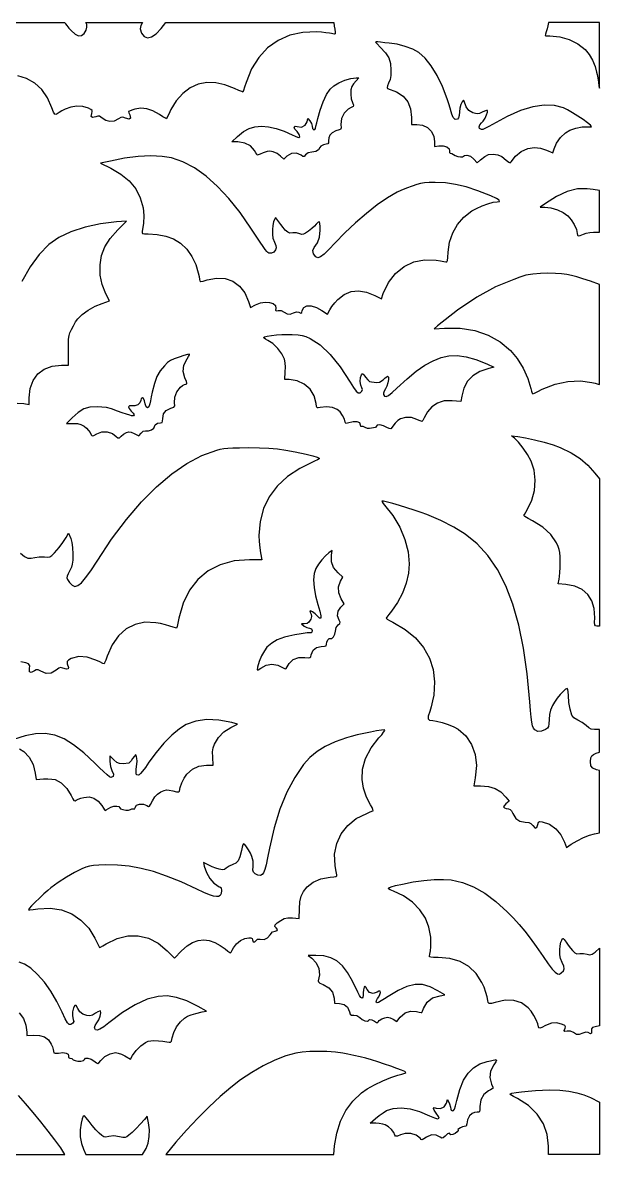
# Model space of a CAD drawing. Header units: millimetres. Extents: x -15 to 15, y -15 to 15.
# Drawn here: x -0.29 to 15, y -15 to 15 of the extents above; entities that cross this region are included whole.
import ezdxf

# ---------------------------------------------------------------- set-up
doc = ezdxf.new("R2010")
doc.units = ezdxf.units.MM
doc.layers.add('Векторный слой 1', color=7, linetype='Continuous', lineweight=30)

msp = doc.modelspace()

# ---------------------------------------------------------------- linework, layer by layer
at = {"layer": 'Векторный слой 1', "color": 18, "lineweight": 30, "true_color": 0x000000, "extrusion": (0, 0, -1)}
for points in [[(2.506, 15), (-0.833, 15), (-0.833, 15), (-0.847, 14.972), (-0.884, 14.92), (-0.936, 14.856), (-0.995, 14.793), (-0.995, 14.793), (-1.104, 14.697), (-1.193, 14.653), (-1.269, 14.659), (-1.339, 14.713), (-1.339, 14.713), (-1.395, 14.798), (-1.415, 14.879), (-1.409, 14.949), (-1.389, 15), (-1.389, 15), (-2.892, 15), (-2.892, 15), (-2.847, 14.927), (-2.831, 14.836), (-2.863, 14.721), (-2.863, 14.721), (-2.933, 14.629), (-3.024, 14.596), (-3.132, 14.622), (-3.252, 14.704), (-3.381, 14.843), (-3.381, 14.843), (-3.509, 15), (-3.509, 15), (-7.959, 15), (-7.959, 15), (-7.973, 14.906), (-7.973, 14.906), (-7.99, 14.823), (-7.998, 14.748), (-7.998, 14.748), (-7.993, 14.705), (-7.966, 14.694), (-7.903, 14.709), (-7.903, 14.709), (-7.842, 14.721), (-7.749, 14.733), (-7.636, 14.745), (-7.514, 14.753), (-7.514, 14.753), (-7.142, 14.742), (-6.797, 14.666), (-6.484, 14.528), (-6.206, 14.331), (-5.969, 14.078), (-5.777, 13.772), (-5.634, 13.417), (-5.634, 13.417), (-5.595, 13.291), (-5.565, 13.199), (-5.552, 13.161), (-5.552, 13.161), (-5.519, 13.171), (-5.439, 13.204), (-5.329, 13.253), (-5.329, 13.253), (-5.069, 13.354), (-4.83, 13.406), (-4.597, 13.412), (-4.597, 13.412), (-4.365, 13.369), (-4.15, 13.272), (-3.955, 13.125), (-3.785, 12.931), (-3.644, 12.693), (-3.644, 12.693), (-3.587, 12.577), (-3.545, 12.491), (-3.526, 12.454), (-3.526, 12.454), (-3.498, 12.465), (-3.432, 12.504), (-3.341, 12.562), (-3.341, 12.562), (-3.167, 12.662), (-3.005, 12.717), (-2.847, 12.73), (-2.686, 12.702), (-2.686, 12.702), (-2.602, 12.676), (-2.543, 12.655), (-2.52, 12.642), (-2.52, 12.642), (-2.529, 12.611), (-2.549, 12.553), (-2.549, 12.553), (-2.567, 12.469), (-2.532, 12.441), (-2.442, 12.465), (-2.442, 12.465), (-2.368, 12.491), (-2.316, 12.487), (-2.256, 12.45), (-2.256, 12.45), (-2.14, 12.39), (-2.027, 12.376), (-1.919, 12.408), (-1.919, 12.408), (-1.844, 12.453), (-1.786, 12.496), (-1.786, 12.496), (-1.75, 12.519), (-1.709, 12.521), (-1.648, 12.503), (-1.648, 12.503), (-1.561, 12.483), (-1.527, 12.513), (-1.544, 12.595), (-1.544, 12.595), (-1.559, 12.644), (-1.554, 12.675), (-1.522, 12.701), (-1.455, 12.733), (-1.455, 12.733), (-1.309, 12.777), (-1.147, 12.786), (-0.985, 12.762), (-0.835, 12.704), (-0.835, 12.704), (-0.753, 12.659), (-0.679, 12.615), (-0.628, 12.582), (-0.628, 12.582), (-0.591, 12.561), (-0.564, 12.571), (-0.534, 12.627), (-0.49, 12.742), (-0.49, 12.742), (-0.369, 13.01), (-0.219, 13.225), (-0.035, 13.393), (0.19, 13.523), (0.19, 13.523), (0.419, 13.59)], [(-5.414, 11.836), (-5.259, 11.838), (-5.259, 11.838), (-5.411, 11.98), (-5.411, 11.98), (-5.568, 12.11), (-5.717, 12.195), (-5.871, 12.241), (-6.047, 12.254), (-6.047, 12.254), (-6.229, 12.237), (-6.433, 12.19), (-6.646, 12.119), (-6.856, 12.025), (-6.856, 12.025), (-6.933, 11.989), (-6.995, 11.963), (-7.03, 11.953), (-7.03, 11.953), (-7.06, 11.977), (-7.044, 12.037), (-6.987, 12.111), (-6.987, 12.111), (-6.93, 12.18), (-6.912, 12.23), (-6.933, 12.254), (-6.993, 12.243), (-6.993, 12.243), (-7.106, 12.231), (-7.2, 12.278), (-7.253, 12.372), (-7.253, 12.372), (-7.273, 12.463), (-7.273, 12.463), (-7.328, 12.395), (-7.328, 12.395), (-7.366, 12.327), (-7.383, 12.259), (-7.383, 12.259), (-7.396, 12.198), (-7.427, 12.162), (-7.46, 12.167), (-7.46, 12.167), (-7.471, 12.194), (-7.488, 12.258), (-7.51, 12.348), (-7.534, 12.456), (-7.534, 12.456), (-7.596, 12.684), (-7.677, 12.903), (-7.769, 13.094), (-7.865, 13.235), (-7.865, 13.235), (-7.964, 13.323), (-8.098, 13.404), (-8.252, 13.471), (-8.409, 13.517), (-8.552, 13.534), (-8.552, 13.534), (-8.624, 13.534), (-8.624, 13.534), (-8.549, 13.454), (-8.549, 13.454), (-8.486, 13.378), (-8.441, 13.309), (-8.441, 13.309), (-8.415, 13.218), (-8.41, 13.101), (-8.423, 12.981), (-8.456, 12.882), (-8.456, 12.882), (-8.483, 12.811), (-8.472, 12.779), (-8.472, 12.779), (-8.421, 12.753), (-8.343, 12.704), (-8.343, 12.704), (-8.231, 12.597), (-8.166, 12.459), (-8.15, 12.297), (-8.15, 12.297), (-8.152, 12.208), (-8.139, 12.168), (-8.106, 12.158), (-8.106, 12.158), (-8.013, 12.134), (-7.916, 12.079), (-7.852, 12.013), (-7.852, 12.013), (-7.831, 11.947), (-7.822, 11.867), (-7.822, 11.867), (-7.817, 11.812), (-7.799, 11.784), (-7.761, 11.777), (-7.761, 11.777), (-7.683, 11.762), (-7.616, 11.727), (-7.588, 11.686), (-7.588, 11.686), (-7.559, 11.625), (-7.483, 11.581), (-7.38, 11.564), (-7.38, 11.564), (-7.278, 11.549), (-7.212, 11.498), (-7.212, 11.498), (-7.173, 11.455), (-7.142, 11.452), (-7.092, 11.488), (-7.092, 11.488), (-6.972, 11.54), (-6.837, 11.531), (-6.718, 11.462), (-6.718, 11.462), (-6.636, 11.381), (-6.636, 11.381), (-6.551, 11.462), (-6.551, 11.462), (-6.458, 11.529), (-6.352, 11.577), (-6.352, 11.577), (-6.268, 11.595), (-6.191, 11.587), (-6.087, 11.548), (-6.087, 11.548), (-6.011, 11.517), (-5.955, 11.497), (-5.932, 11.491), (-5.932, 11.491), (-5.921, 11.51), (-5.896, 11.552), (-5.861, 11.609), (-5.861, 11.609), (-5.751, 11.732), (-5.599, 11.809), (-5.414, 11.836)], [(-6.781, 5.537), (-6.658, 5.537), (-6.658, 5.537), (-6.673, 5.742), (-6.673, 5.742), (-6.676, 5.867), (-6.668, 5.985), (-6.65, 6.081), (-6.65, 6.081), (-6.585, 6.218), (-6.476, 6.363), (-6.345, 6.491), (-6.213, 6.576), (-6.213, 6.576), (-6.153, 6.606), (-6.11, 6.633), (-6.094, 6.652), (-6.094, 6.652), (-6.121, 6.67), (-6.197, 6.688), (-6.307, 6.705), (-6.441, 6.72), (-6.586, 6.73), (-6.729, 6.735), (-6.859, 6.734), (-6.859, 6.734), (-7.012, 6.724), (-7.124, 6.707), (-7.222, 6.677), (-7.331, 6.627), (-7.331, 6.627), (-7.598, 6.456), (-7.864, 6.206), (-8.129, 5.878), (-8.393, 5.471), (-8.393, 5.471), (-8.484, 5.326), (-8.553, 5.234), (-8.608, 5.191), (-8.655, 5.191), (-8.701, 5.23), (-8.701, 5.23), (-8.722, 5.274), (-8.7, 5.319), (-8.7, 5.319), (-8.673, 5.386), (-8.663, 5.485), (-8.669, 5.589), (-8.692, 5.668), (-8.692, 5.668), (-8.711, 5.694), (-8.731, 5.694), (-8.759, 5.665), (-8.804, 5.601), (-8.804, 5.601), (-8.859, 5.528), (-8.908, 5.49), (-8.961, 5.478), (-8.961, 5.478), (-9.033, 5.473), (-9.1, 5.461), (-9.1, 5.461), (-9.172, 5.47), (-9.265, 5.535), (-9.265, 5.535), (-9.319, 5.58), (-9.363, 5.613), (-9.386, 5.625), (-9.386, 5.625), (-9.406, 5.6), (-9.407, 5.536), (-9.394, 5.452), (-9.367, 5.364), (-9.332, 5.292), (-9.332, 5.292), (-9.297, 5.233), (-9.277, 5.18), (-9.275, 5.144), (-9.275, 5.144), (-9.304, 5.098), (-9.347, 5.089), (-9.412, 5.119), (-9.505, 5.192), (-9.634, 5.312), (-9.634, 5.312), (-9.901, 5.558), (-10.145, 5.757), (-10.374, 5.916), (-10.594, 6.037), (-10.81, 6.124), (-10.81, 6.124), (-11.012, 6.17), (-11.229, 6.176), (-11.465, 6.143), (-11.725, 6.068), (-12.013, 5.952), (-12.013, 5.952), (-12.201, 5.867), (-12.201, 5.867), (-12.07, 5.833), (-12.07, 5.833), (-11.835, 5.752), (-11.647, 5.639), (-11.505, 5.493), (-11.407, 5.313), (-11.352, 5.095), (-11.352, 5.095), (-11.332, 4.961), (-11.332, 4.961), (-11.101, 4.975), (-11.101, 4.975), (-10.973, 4.979), (-10.882, 4.973), (-10.803, 4.951), (-10.711, 4.91), (-10.711, 4.91), (-10.561, 4.814), (-10.442, 4.686), (-10.354, 4.527), (-10.354, 4.527), (-10.319, 4.454), (-10.296, 4.424), (-10.296, 4.424), (-10.272, 4.432), (-10.225, 4.453), (-10.165, 4.483), (-10.165, 4.483), (-10.018, 4.531), (-9.863, 4.536), (-9.728, 4.498), (-9.728, 4.498), (-9.658, 4.45), (-9.584, 4.38), (-9.521, 4.306), (-9.485, 4.244), (-9.485, 4.244), (-9.468, 4.229), (-9.43, 4.239), (-9.369, 4.272), (-9.369, 4.272), (-9.274, 4.315), (-9.181, 4.335), (-9.11, 4.329), (-9.082, 4.295), (-9.082, 4.295), (-9.063, 4.267), (-9.016, 4.256), (-9.016, 4.256), (-8.956, 4.251), (-8.906, 4.238), (-8.906, 4.238), (-8.855, 4.238), (-8.796, 4.264), (-8.796, 4.264), (-8.741, 4.291), (-8.701, 4.292), (-8.701, 4.292), (-8.68, 4.297), (-8.672, 4.334), (-8.672, 4.334), (-8.648, 4.391), (-8.581, 4.418), (-8.473, 4.414), (-8.327, 4.379), (-8.327, 4.379), (-8.276, 4.373), (-8.261, 4.407), (-8.261, 4.407), (-8.242, 4.488), (-8.193, 4.585), (-8.126, 4.679), (-8.053, 4.748), (-8.053, 4.748), (-7.929, 4.801), (-7.768, 4.818), (-7.599, 4.796), (-7.599, 4.796), (-7.546, 4.785), (-7.518, 4.792), (-7.503, 4.827), (-7.493, 4.9), (-7.493, 4.9), (-7.439, 5.106), (-7.33, 5.282), (-7.178, 5.418), (-6.992, 5.506), (-6.781, 5.537)], [(-14.933, -0.995), (-14.896, -0.991), (-14.878, -0.965), (-14.873, -0.899), (-14.877, -0.776), (-14.877, -0.776), (-14.863, -0.534), (-14.802, -0.327), (-14.694, -0.158), (-14.541, -0.027), (-14.346, 0.062), (-14.11, 0.108), (-14.11, 0.108), (-13.911, 0.127), (-13.911, 0.127), (-13.935, 0.247), (-13.935, 0.247), (-13.944, 0.319), (-13.952, 0.426), (-13.957, 0.555), (-13.959, 0.689), (-13.959, 0.689), (-13.958, 0.842), (-13.951, 0.95), (-13.936, 1.032), (-13.908, 1.111), (-13.863, 1.207), (-13.863, 1.207), (-13.714, 1.434), (-13.504, 1.628), (-13.227, 1.793), (-13.227, 1.793), (-13.11, 1.855), (-13.028, 1.905), (-12.999, 1.933), (-12.999, 1.933), (-13.015, 1.966), (-13.049, 2.026), (-13.095, 2.1), (-13.095, 2.1), (-13.212, 2.338), (-13.281, 2.599), (-13.301, 2.87), (-13.271, 3.134), (-13.19, 3.377), (-13.19, 3.377), (-13.097, 3.549), (-12.981, 3.724), (-12.859, 3.878), (-12.75, 3.986), (-12.75, 3.986), (-12.67, 4.051), (-12.67, 4.051), (-12.843, 4.03), (-12.843, 4.03), (-13.043, 3.996), (-13.283, 3.943), (-13.535, 3.876), (-13.772, 3.804), (-13.964, 3.734), (-13.964, 3.734), (-14.253, 3.599), (-14.492, 3.449), (-14.697, 3.273), (-14.884, 3.059), (-14.884, 3.059), (-15, 2.91), (-15, 2.91), (-15, -0.995), (-15, -0.995), (-14.933, -0.995)], [(0.349, 0.935), (0.241, 0.85), (0.15, 0.807), (0.064, 0.8), (-0.031, 0.821), (-0.031, 0.821), (-0.152, 0.843), (-0.288, 0.839), (-0.288, 0.839), (-0.373, 0.83), (-0.43, 0.839), (-0.482, 0.874), (-0.552, 0.945), (-0.552, 0.945), (-0.683, 1.09), (-0.779, 1.215), (-0.862, 1.349), (-0.862, 1.349), (-0.931, 1.471), (-0.931, 1.471), (-0.986, 1.329), (-0.986, 1.329), (-1.018, 1.219), (-1.035, 1.084), (-1.041, 0.908), (-1.041, 0.908), (-1.038, 0.755), (-1.027, 0.649), (-1.003, 0.564), (-0.96, 0.473), (-0.96, 0.473), (-0.919, 0.39), (-0.89, 0.323), (-0.879, 0.286), (-0.879, 0.286), (-0.901, 0.236), (-0.954, 0.157), (-0.954, 0.157), (-1.024, 0.085), (-1.097, 0.056), (-1.177, 0.076), (-1.27, 0.149), (-1.382, 0.279), (-1.518, 0.47), (-1.685, 0.728), (-1.685, 0.728), (-2.071, 1.309), (-2.464, 1.832), (-2.861, 2.296), (-3.262, 2.699), (-3.664, 3.04), (-4.065, 3.316), (-4.463, 3.527), (-4.858, 3.67), (-4.858, 3.67), (-4.951, 3.693), (-5.044, 3.71), (-5.151, 3.722), (-5.286, 3.729), (-5.464, 3.732), (-5.698, 3.734), (-5.698, 3.734), (-5.992, 3.732), (-6.24, 3.722), (-6.465, 3.703), (-6.689, 3.67), (-6.937, 3.623), (-7.231, 3.557), (-7.231, 3.557), (-7.405, 3.516), (-7.516, 3.485), (-7.571, 3.459), (-7.575, 3.435), (-7.532, 3.407), (-7.449, 3.371), (-7.449, 3.371), (-7.063, 3.185), (-6.734, 2.967), (-6.463, 2.716), (-6.251, 2.433), (-6.099, 2.121), (-6.007, 1.779), (-5.977, 1.409), (-5.977, 1.409), (-5.983, 1.243), (-5.997, 1.076), (-6.016, 0.945), (-6.016, 0.945), (-6.054, 0.762), (-6.054, 0.762), (-5.727, 0.762), (-5.727, 0.762), (-5.316, 0.729), (-4.948, 0.63), (-4.628, 0.467), (-4.356, 0.242), (-4.134, -0.044), (-3.965, -0.389), (-3.851, -0.79), (-3.851, -0.79), (-3.825, -0.917), (-3.805, -1.009), (-3.794, -1.048), (-3.794, -1.048), (-3.766, -1.044), (-3.701, -1.026), (-3.612, -0.998), (-3.612, -0.998), (-3.497, -0.964), (-3.364, -0.932), (-3.24, -0.908), (-3.24, -0.908), (-2.955, -0.896), (-2.692, -0.951), (-2.456, -1.071), (-2.251, -1.253), (-2.081, -1.494), (-1.951, -1.791), (-1.951, -1.791), (-1.913, -1.898), (-1.884, -1.974), (-1.87, -2), (-1.87, -2), (-1.837, -1.984), (-1.76, -1.948), (-1.656, -1.898), (-1.656, -1.898), (-1.421, -1.816), (-1.204, -1.803), (-1.001, -1.857), (-1.001, -1.857), (-0.926, -1.896), (-0.893, -1.937), (-0.894, -1.996), (-0.926, -2.091), (-0.926, -2.091), (-0.922, -2.13), (-0.871, -2.135), (-0.776, -2.108), (-0.776, -2.108), (-0.719, -2.095), (-0.667, -2.112), (-0.597, -2.167), (-0.597, -2.167), (-0.472, -2.241), (-0.338, -2.25), (-0.194, -2.194), (-0.194, -2.194), (-0.121, -2.156), (-0.074, -2.152), (-0.024, -2.179), (-0.024, -2.179), (0.063, -2.225), (0.105, -2.207), (0.104, -2.125), (0.104, -2.125), (0.101, -2.05), (0.131, -2.001), (0.206, -1.969), (0.339, -1.946)], [(-12.04, -10.917), (-12.027, -10.826), (-11.994, -10.705), (-11.944, -10.57), (-11.885, -10.44), (-11.885, -10.44), (-11.732, -10.205), (-11.539, -10.022), (-11.307, -9.89), (-11.035, -9.811), (-10.726, -9.784), (-10.726, -9.784), (-10.605, -9.782), (-10.533, -9.775), (-10.5, -9.763), (-10.497, -9.742), (-10.497, -9.742), (-10.508, -9.694), (-10.52, -9.607), (-10.532, -9.501), (-10.532, -9.501), (-10.529, -9.243), (-10.48, -8.977), (-10.391, -8.74), (-10.391, -8.74), (-10.243, -8.518), (-10.043, -8.316), (-9.804, -8.146), (-9.541, -8.02), (-9.541, -8.02), (-9.456, -7.987), (-9.413, -7.96), (-9.419, -7.935), (-9.478, -7.909), (-9.596, -7.876), (-9.778, -7.834), (-9.778, -7.834), (-10.061, -7.779), (-10.347, -7.739), (-10.62, -7.717), (-10.866, -7.712), (-11.069, -7.727), (-11.069, -7.727), (-11.37, -7.794), (-11.667, -7.911), (-11.962, -8.078), (-12.258, -8.296), (-12.555, -8.567), (-12.555, -8.567), (-12.723, -8.738), (-12.875, -8.906), (-13.02, -9.08), (-13.168, -9.272), (-13.328, -9.494), (-13.508, -9.757), (-13.508, -9.757), (-13.642, -9.951), (-13.745, -10.088), (-13.824, -10.174), (-13.887, -10.216), (-13.94, -10.22), (-13.99, -10.192), (-13.99, -10.192), (-14.045, -10.136), (-14.066, -10.078), (-14.056, -10.008), (-14.014, -9.913), (-14.014, -9.913), (-13.967, -9.807), (-13.949, -9.709), (-13.952, -9.577), (-13.952, -9.577), (-13.964, -9.472), (-13.981, -9.379), (-14.001, -9.319), (-14.001, -9.319), (-14.023, -9.282), (-14.043, -9.277), (-14.071, -9.307), (-14.118, -9.378), (-14.118, -9.378), (-14.171, -9.455), (-14.231, -9.534), (-14.287, -9.599), (-14.287, -9.599), (-14.351, -9.659), (-14.407, -9.681), (-14.48, -9.676), (-14.48, -9.676), (-14.582, -9.674), (-14.68, -9.692), (-14.68, -9.692), (-14.75, -9.709), (-14.808, -9.694), (-14.887, -9.636), (-14.887, -9.636), (-15, -9.531), (-15, -9.531), (-15, -11.593), (-15, -11.593), (-14.889, -11.616), (-14.889, -11.616), (-14.818, -11.639), (-14.789, -11.67), (-14.789, -11.724), (-14.789, -11.724), (-14.79, -11.786), (-14.766, -11.801), (-14.704, -11.774), (-14.704, -11.774), (-14.641, -11.761), (-14.561, -11.789), (-14.561, -11.789), (-14.467, -11.827), (-14.394, -11.823), (-14.314, -11.773), (-14.314, -11.773), (-14.235, -11.73), (-14.149, -11.731), (-14.149, -11.731), (-14.082, -11.74), (-14.065, -11.718), (-14.092, -11.655), (-14.092, -11.655), (-14.105, -11.615), (-14.084, -11.586), (-14.02, -11.555), (-14.02, -11.555), (-13.875, -11.516), (-13.731, -11.526), (-13.576, -11.585), (-13.576, -11.585), (-13.476, -11.634), (-13.419, -11.654), (-13.394, -11.647), (-13.388, -11.615), (-13.388, -11.615), (-13.371, -11.537), (-13.327, -11.433), (-13.263, -11.318), (-13.19, -11.208), (-13.114, -11.119), (-13.114, -11.119), (-12.937, -10.985), (-12.735, -10.917), (-12.504, -10.913), (-12.239, -10.973), (-12.239, -10.973), (-12.142, -10.999), (-12.081, -10.999), (-12.049, -10.972), (-12.04, -10.917)], [(-9.58, -14.487), (-9.555, -14.423), (-9.492, -14.343), (-9.409, -14.268), (-9.326, -14.217), (-9.326, -14.217), (-9.256, -14.197), (-9.166, -14.183), (-9.075, -14.177), (-9.075, -14.177), (-8.921, -14.176), (-8.921, -14.176), (-9.067, -14.046), (-9.067, -14.046), (-9.161, -13.97), (-9.265, -13.896), (-9.358, -13.841), (-9.358, -13.841), (-9.537, -13.782), (-9.748, -13.767), (-9.984, -13.795), (-10.235, -13.865), (-10.494, -13.976), (-10.494, -13.976), (-10.626, -14.035), (-10.712, -14.058), (-10.75, -14.044), (-10.739, -13.994), (-10.678, -13.908), (-10.678, -13.908), (-10.623, -13.832), (-10.604, -13.78), (-10.622, -13.758), (-10.677, -13.772), (-10.677, -13.772), (-10.787, -13.786), (-10.886, -13.738), (-10.949, -13.641), (-10.949, -13.641), (-10.978, -13.548), (-10.978, -13.548), (-11.026, -13.657), (-11.026, -13.657), (-11.058, -13.745), (-11.066, -13.802), (-11.066, -13.802), (-11.075, -13.83), (-11.106, -13.847), (-11.106, -13.847), (-11.133, -13.84), (-11.157, -13.798), (-11.185, -13.712), (-11.219, -13.571), (-11.219, -13.571), (-11.301, -13.277), (-11.4, -13.037), (-11.519, -12.847), (-11.662, -12.703), (-11.831, -12.601), (-12.03, -12.537), (-12.03, -12.537), (-12.111, -12.52), (-12.184, -12.504), (-12.236, -12.493), (-12.236, -12.493), (-12.268, -12.489), (-12.275, -12.504), (-12.253, -12.547), (-12.199, -12.628), (-12.199, -12.628), (-12.117, -12.796), (-12.099, -12.966), (-12.143, -13.143), (-12.143, -13.143), (-12.172, -13.219), (-12.18, -13.252), (-12.18, -13.252), (-12.16, -13.262), (-12.116, -13.285), (-12.057, -13.317), (-12.057, -13.317), (-11.933, -13.415), (-11.86, -13.553), (-11.835, -13.73), (-11.835, -13.73), (-11.833, -13.816), (-11.824, -13.862), (-11.802, -13.881), (-11.76, -13.884), (-11.76, -13.884), (-11.69, -13.893), (-11.629, -13.915), (-11.629, -13.915), (-11.559, -13.981), (-11.505, -14.084), (-11.484, -14.191), (-11.484, -14.191), (-11.47, -14.25), (-11.416, -14.265), (-11.416, -14.265), (-11.371, -14.274), (-11.318, -14.295), (-11.272, -14.321), (-11.247, -14.342), (-11.258, -14.352), (-11.258, -14.352), (-11.259, -14.369), (-11.229, -14.407), (-11.229, -14.407), (-11.175, -14.448), (-11.115, -14.476), (-11.065, -14.484), (-11.044, -14.468), (-11.044, -14.468), (-11.026, -14.442), (-10.977, -14.459), (-10.908, -14.516), (-10.908, -14.516), (-10.855, -14.564), (-10.82, -14.572), (-10.781, -14.544), (-10.781, -14.544), (-10.673, -14.487), (-10.548, -14.485), (-10.421, -14.541), (-10.421, -14.541), (-10.346, -14.592), (-10.305, -14.611), (-10.28, -14.603), (-10.252, -14.571), (-10.252, -14.571), (-10.146, -14.493), (-10.005, -14.449), (-9.856, -14.445), (-9.726, -14.485), (-9.726, -14.485), (-9.646, -14.521), (-9.597, -14.522), (-9.58, -14.487)], [(-13.651, -14.781), (-13.617, -14.471), (-13.515, -14.187), (-13.348, -13.93), (-13.12, -13.707), (-12.833, -13.521), (-12.833, -13.521), (-12.728, -13.464), (-12.656, -13.42), (-12.633, -13.399), (-12.633, -13.399), (-12.684, -13.38), (-12.791, -13.36), (-12.94, -13.34), (-13.116, -13.322), (-13.306, -13.307), (-13.494, -13.297), (-13.666, -13.293), (-13.666, -13.293), (-13.955, -13.301), (-14.194, -13.326), (-14.399, -13.367), (-14.584, -13.423), (-14.765, -13.496), (-14.765, -13.496), (-15, -13.617), (-15, -13.617), (-15, -15), (-15, -15), (-13.653, -15), (-13.653, -15), (-13.651, -14.781)]]:
    msp.add_lwpolyline(points, dxfattribs=at)
at = {"layer": 'Векторный слой 1', "color": 18, "lineweight": 30, "true_color": 0x000000}
for points in [[(13.564, 14.658), (13.581, 14.653), (13.627, 14.649), (13.691, 14.648), (13.691, 14.648), (13.951, 14.622), (14.203, 14.549), (14.433, 14.436), (14.627, 14.286), (14.627, 14.286), (14.729, 14.159), (14.818, 14.002), (14.887, 13.837), (14.928, 13.688), (14.928, 13.688), (14.938, 13.629), (14.955, 13.534), (14.973, 13.425), (14.989, 13.328), (15, 13.265), (15, 13.265), (15, 15), (15, 15), (13.653, 15), (13.653, 15), (13.635, 14.919), (13.635, 14.919), (13.615, 14.837), (13.59, 14.753), (13.59, 14.753), (13.571, 14.69), (13.564, 14.658)], [(10.158, 12.304), (10.313, 12.281), (10.444, 12.217), (10.545, 12.119), (10.611, 11.992), (10.634, 11.843), (10.634, 11.843), (10.634, 11.717), (10.634, 11.717), (10.747, 11.736), (10.747, 11.736), (10.858, 11.736), (10.954, 11.708), (11.017, 11.659), (11.029, 11.599), (11.029, 11.599), (11.026, 11.558), (11.047, 11.542), (11.047, 11.542), (11.087, 11.531), (11.13, 11.502), (11.13, 11.502), (11.179, 11.475), (11.248, 11.454), (11.318, 11.442), (11.374, 11.442), (11.396, 11.456), (11.396, 11.456), (11.423, 11.476), (11.488, 11.484), (11.488, 11.484), (11.58, 11.461), (11.671, 11.384), (11.671, 11.384), (11.762, 11.285), (11.762, 11.285), (11.85, 11.366), (11.85, 11.366), (11.961, 11.455), (12.065, 11.501), (12.187, 11.513), (12.187, 11.513), (12.31, 11.5), (12.416, 11.452), (12.533, 11.356), (12.533, 11.356), (12.598, 11.299), (12.634, 11.287), (12.658, 11.314), (12.658, 11.314), (12.774, 11.464), (12.927, 11.583), (13.103, 11.661), (13.284, 11.688), (13.284, 11.688), (13.437, 11.668), (13.6, 11.618), (13.6, 11.618), (13.768, 11.549), (13.768, 11.549), (13.798, 11.658), (13.798, 11.658), (13.863, 11.806), (13.97, 11.957), (14.098, 12.081), (14.098, 12.081), (14.217, 12.146), (14.375, 12.2), (14.54, 12.234), (14.681, 12.24), (14.681, 12.24), (14.761, 12.236), (14.794, 12.24), (14.794, 12.24), (14.764, 12.279), (14.683, 12.346), (14.567, 12.43), (14.431, 12.522), (14.289, 12.61), (14.157, 12.686), (14.05, 12.738), (14.05, 12.738), (13.809, 12.805), (13.538, 12.815), (13.237, 12.77), (12.908, 12.669), (12.552, 12.514), (12.171, 12.304), (12.171, 12.304), (12.071, 12.246), (11.981, 12.2), (11.911, 12.171), (11.872, 12.163), (11.872, 12.163), (11.826, 12.19), (11.812, 12.238), (11.828, 12.294), (11.875, 12.342), (11.875, 12.342), (11.921, 12.391), (11.97, 12.469), (12.011, 12.556), (12.035, 12.631), (12.033, 12.673), (12.033, 12.673), (12.008, 12.672), (11.958, 12.656), (11.895, 12.627), (11.895, 12.627), (11.823, 12.593), (11.772, 12.58), (11.72, 12.587), (11.646, 12.613), (11.646, 12.613), (11.544, 12.673), (11.471, 12.769), (11.418, 12.919), (11.418, 12.919), (11.395, 12.941), (11.363, 12.905), (11.329, 12.83), (11.303, 12.732), (11.291, 12.632), (11.291, 12.632), (11.285, 12.535), (11.268, 12.476), (11.238, 12.445), (11.238, 12.445), (11.175, 12.436), (11.122, 12.481), (11.087, 12.577), (11.087, 12.577), (11.071, 12.638), (11.042, 12.733), (11.006, 12.851), (10.964, 12.978), (10.964, 12.978), (10.841, 13.304), (10.698, 13.6), (10.542, 13.855), (10.379, 14.059), (10.214, 14.205), (10.214, 14.205), (10.054, 14.293), (9.854, 14.369), (9.638, 14.427), (9.43, 14.458), (9.43, 14.458), (9.309, 14.468), (9.199, 14.479), (9.126, 14.489), (9.126, 14.489), (9.079, 14.494), (9.07, 14.48), (9.106, 14.437), (9.192, 14.353), (9.192, 14.353), (9.331, 14.203), (9.418, 14.065), (9.463, 13.918), (9.476, 13.739), (9.476, 13.739), (9.47, 13.597), (9.45, 13.489), (9.412, 13.394), (9.412, 13.394), (9.38, 13.321), (9.371, 13.277), (9.384, 13.258), (9.384, 13.258), (9.622, 13.169), (9.801, 13.052), (9.925, 12.902), (9.996, 12.714), (10.019, 12.484), (10.019, 12.484), (10.019, 12.304), (10.019, 12.304), (10.158, 12.304)], [(2.883, 9.476), (2.876, 9.435), (2.89, 9.414), (2.94, 9.405), (3.039, 9.404), (3.039, 9.404), (3.28, 9.388), (3.509, 9.341), (3.713, 9.265), (3.713, 9.265), (3.896, 9.151), (4.06, 8.994), (4.199, 8.804), (4.304, 8.591), (4.369, 8.364), (4.369, 8.364), (4.387, 8.271), (4.402, 8.195), (4.411, 8.154), (4.411, 8.154), (4.435, 8.141), (4.498, 8.148), (4.605, 8.179), (4.605, 8.179), (4.851, 8.227), (5.079, 8.215), (5.283, 8.143), (5.458, 8.016), (5.599, 7.837), (5.701, 7.606), (5.701, 7.606), (5.749, 7.453), (5.749, 7.453), (5.882, 7.52), (5.882, 7.52), (6.013, 7.569), (6.142, 7.59), (6.259, 7.584), (6.353, 7.553), (6.412, 7.5), (6.423, 7.426), (6.423, 7.426), (6.418, 7.377), (6.435, 7.361), (6.485, 7.37), (6.485, 7.37), (6.562, 7.37), (6.642, 7.328), (6.642, 7.328), (6.727, 7.278), (6.802, 7.273), (6.895, 7.309), (6.895, 7.309), (6.971, 7.336), (7.032, 7.324), (7.032, 7.324), (7.088, 7.299), (7.113, 7.312), (7.124, 7.373), (7.124, 7.373), (7.162, 7.452), (7.245, 7.491), (7.36, 7.49), (7.498, 7.449), (7.645, 7.369), (7.645, 7.369), (7.793, 7.269), (7.793, 7.269), (7.855, 7.39), (7.855, 7.39), (7.907, 7.471), (7.984, 7.57), (8.07, 7.664), (8.07, 7.664), (8.238, 7.797), (8.418, 7.874), (8.613, 7.894), (8.824, 7.859), (9.05, 7.767), (9.05, 7.767), (9.222, 7.68), (9.222, 7.68), (9.272, 7.817), (9.272, 7.817), (9.414, 8.112), (9.6, 8.353), (9.823, 8.535), (10.08, 8.656), (10.366, 8.713), (10.676, 8.703), (10.676, 8.703), (10.789, 8.686), (10.881, 8.669), (10.933, 8.656), (10.933, 8.656), (10.956, 8.658), (10.972, 8.693), (10.983, 8.773), (10.993, 8.912), (10.993, 8.912), (11.031, 9.185), (11.113, 9.432), (11.239, 9.652), (11.408, 9.845), (11.621, 10.009), (11.621, 10.009), (11.741, 10.075), (11.891, 10.14), (12.047, 10.198), (12.187, 10.238), (12.287, 10.254), (12.287, 10.254), (12.352, 10.263), (12.347, 10.291), (12.27, 10.339), (12.121, 10.408), (12.121, 10.408), (11.777, 10.544), (11.471, 10.645), (11.19, 10.713), (10.921, 10.751), (10.649, 10.762), (10.649, 10.762), (10.484, 10.761), (10.362, 10.754), (10.262, 10.738), (10.16, 10.71), (10.034, 10.666), (10.034, 10.666), (9.883, 10.608), (9.741, 10.549), (9.638, 10.502), (9.638, 10.502), (9.388, 10.358), (9.112, 10.169), (8.823, 9.944), (8.533, 9.695), (8.254, 9.43), (7.998, 9.161), (7.998, 9.161), (7.832, 8.982), (7.705, 8.861), (7.609, 8.791), (7.538, 8.769), (7.484, 8.789), (7.484, 8.789), (7.418, 8.871), (7.401, 8.957), (7.437, 9.035), (7.437, 9.035), (7.529, 9.166), (7.582, 9.316), (7.599, 9.498), (7.599, 9.498), (7.596, 9.6), (7.588, 9.679), (7.577, 9.718), (7.577, 9.718), (7.543, 9.711), (7.496, 9.662), (7.496, 9.662), (7.447, 9.607), (7.374, 9.54), (7.292, 9.476), (7.292, 9.476), (7.21, 9.418), (7.155, 9.39), (7.111, 9.388), (7.059, 9.405), (7.059, 9.405), (6.967, 9.425), (6.87, 9.424), (6.87, 9.424), (6.798, 9.42), (6.741, 9.443), (6.675, 9.501), (6.675, 9.501), (6.617, 9.565), (6.554, 9.645), (6.501, 9.721), (6.501, 9.721), (6.454, 9.793), (6.426, 9.823), (6.406, 9.817), (6.384, 9.781), (6.384, 9.781), (6.364, 9.72), (6.347, 9.625), (6.335, 9.517), (6.335, 9.517), (6.331, 9.384), (6.346, 9.285), (6.387, 9.184), (6.387, 9.184), (6.426, 9.092), (6.435, 9.032), (6.416, 8.978), (6.416, 8.978), (6.367, 8.915), (6.308, 8.886), (6.239, 8.892), (6.239, 8.892), (6.215, 8.904), (6.185, 8.932), (6.143, 8.982), (6.086, 9.062), (6.008, 9.178), (5.902, 9.339), (5.765, 9.55), (5.765, 9.55), (5.477, 9.967), (5.181, 10.337), (4.878, 10.659), (4.573, 10.93), (4.267, 11.147), (3.962, 11.31), (3.662, 11.414), (3.662, 11.414), (3.413, 11.455), (3.111, 11.466), (2.771, 11.449), (2.409, 11.404), (2.039, 11.332), (2.039, 11.332), (1.779, 11.272), (1.779, 11.272), (2.054, 11.14), (2.054, 11.14), (2.318, 10.986), (2.537, 10.803), (2.708, 10.592), (2.83, 10.354), (2.903, 10.09), (2.903, 10.09), (2.922, 9.888), (2.915, 9.672), (2.883, 9.476)], [(13.553, 10.107), (13.717, 10.089), (13.888, 10.04), (14.044, 9.969), (14.163, 9.883), (14.163, 9.883), (14.252, 9.776), (14.332, 9.645), (14.39, 9.515), (14.413, 9.411), (14.413, 9.411), (14.418, 9.367), (14.44, 9.349), (14.489, 9.358), (14.575, 9.392), (14.575, 9.392), (14.653, 9.416), (14.749, 9.433), (14.843, 9.442), (14.843, 9.442), (15, 9.448), (15, 9.448), (15, 10.546), (15, 10.546), (14.839, 10.575), (14.677, 10.596), (14.677, 10.596), (14.42, 10.59), (14.149, 10.521), (13.866, 10.392), (13.571, 10.206), (13.571, 10.206), (13.432, 10.107), (13.432, 10.107), (13.553, 10.107)], [(-0.43, 4.913), (-0.261, 4.903), (-0.261, 4.903), (-0.117, 4.874), (-0.117, 4.874), (-0.117, 5.056), (-0.117, 5.056), (-0.09, 5.306), (-0.012, 5.518), (0.113, 5.688), (0.283, 5.814), (0.495, 5.891), (0.746, 5.918), (0.746, 5.918), (0.923, 5.918), (0.923, 5.918), (0.923, 6.306), (0.923, 6.306), (0.925, 6.488), (0.93, 6.613), (0.943, 6.704), (0.966, 6.781), (1.003, 6.865), (1.003, 6.865), (1.056, 6.967), (1.117, 7.069), (1.173, 7.149), (1.173, 7.149), (1.291, 7.267), (1.449, 7.382), (1.631, 7.483), (1.816, 7.558), (1.816, 7.558), (2.014, 7.622), (2.014, 7.622), (1.919, 7.809), (1.919, 7.809), (1.82, 8.056), (1.769, 8.308), (1.764, 8.582), (1.764, 8.582), (1.802, 8.825), (1.889, 9.053), (2.031, 9.276), (2.232, 9.504), (2.232, 9.504), (2.463, 9.735), (2.463, 9.735), (2.203, 9.717), (2.203, 9.717), (1.777, 9.666), (1.365, 9.577), (0.989, 9.456), (0.67, 9.308), (0.67, 9.308), (0.404, 9.119), (0.15, 8.858), (-0.089, 8.53), (-0.31, 8.139)], [(10.707, 6.961), (10.62, 6.887), (10.62, 6.887), (10.898, 6.904), (10.898, 6.904), (11.31, 6.9), (11.698, 6.837), (12.053, 6.716), (12.371, 6.54), (12.643, 6.312), (12.643, 6.312), (12.822, 6.096), (12.98, 5.842), (13.105, 5.57), (13.186, 5.301), (13.186, 5.301), (13.204, 5.228), (13.223, 5.178), (13.237, 5.162), (13.237, 5.162), (13.278, 5.182), (13.368, 5.225), (13.487, 5.283), (13.487, 5.283), (13.824, 5.415), (14.166, 5.491), (14.498, 5.508), (14.804, 5.464), (14.804, 5.464), (14.893, 5.44), (14.964, 5.418), (15, 5.405), (15, 5.405), (15, 8.056), (15, 8.056), (14.762, 8.143), (14.762, 8.143), (14.56, 8.208), (14.399, 8.259), (14.264, 8.296), (14.136, 8.323), (13.999, 8.341), (13.834, 8.351), (13.625, 8.356), (13.625, 8.356), (13.436, 8.351), (13.238, 8.333), (13.051, 8.305), (13.051, 8.305), (12.891, 8.256), (12.733, 8.195), (12.733, 8.195), (12.251, 7.995), (11.754, 7.724), (11.24, 7.38), (10.707, 6.961)], [(1.049, 4.377), (1.165, 4.372), (1.253, 4.35), (1.34, 4.301), (1.34, 4.301), (1.405, 4.249), (1.462, 4.189), (1.499, 4.133), (1.499, 4.133), (1.529, 4.073), (1.559, 4.049), (1.603, 4.06), (1.677, 4.102), (1.677, 4.102), (1.808, 4.149), (1.953, 4.151), (2.09, 4.111), (2.194, 4.033), (2.194, 4.033), (2.238, 3.992), (2.276, 3.994), (2.327, 4.041), (2.327, 4.041), (2.388, 4.09), (2.463, 4.132), (2.463, 4.132), (2.526, 4.15), (2.586, 4.143), (2.67, 4.107), (2.67, 4.107), (2.792, 4.046), (2.792, 4.046), (2.85, 4.12), (2.85, 4.12), (2.909, 4.173), (2.969, 4.179), (2.969, 4.179), (3.044, 4.181), (3.128, 4.21), (3.193, 4.253), (3.211, 4.296), (3.211, 4.296), (3.224, 4.342), (3.283, 4.379), (3.367, 4.395), (3.367, 4.395), (3.406, 4.403), (3.423, 4.436), (3.428, 4.505), (3.428, 4.505), (3.45, 4.632), (3.518, 4.722), (3.637, 4.78), (3.637, 4.78), (3.718, 4.809), (3.746, 4.846), (3.739, 4.919), (3.739, 4.919), (3.742, 5.074), (3.795, 5.217), (3.894, 5.334), (3.894, 5.334), (3.951, 5.378), (4.002, 5.408), (4.035, 5.42), (4.035, 5.42), (4.062, 5.422), (4.068, 5.439), (4.052, 5.487), (4.011, 5.582), (4.011, 5.582), (3.964, 5.754), (3.983, 5.918), (4.07, 6.084), (4.07, 6.084), (4.111, 6.148), (4.133, 6.194), (4.132, 6.211), (4.132, 6.211), (4.085, 6.201), (3.988, 6.173), (3.862, 6.135), (3.862, 6.135), (3.73, 6.09), (3.635, 6.045), (3.555, 5.988), (3.468, 5.905), (3.468, 5.905), (3.359, 5.773), (3.273, 5.62), (3.204, 5.434), (3.147, 5.2), (3.147, 5.2), (3.122, 5.083), (3.099, 4.973), (3.083, 4.893), (3.083, 4.893), (3.055, 4.816), (3.018, 4.791), (2.983, 4.817), (2.958, 4.894), (2.958, 4.894), (2.94, 4.977), (2.919, 5.033), (2.919, 5.033), (2.886, 5.057), (2.855, 5.035), (2.842, 4.98), (2.842, 4.98), (2.82, 4.921), (2.764, 4.873), (2.689, 4.845), (2.607, 4.845), (2.607, 4.845), (2.543, 4.846), (2.519, 4.819), (2.536, 4.771), (2.593, 4.705), (2.593, 4.705), (2.646, 4.646), (2.665, 4.602), (2.65, 4.578), (2.6, 4.58), (2.6, 4.58), (2.551, 4.594), (2.463, 4.623), (2.352, 4.661), (2.227, 4.705), (2.227, 4.705), (2.063, 4.76), (1.933, 4.794), (1.815, 4.811), (1.685, 4.817), (1.685, 4.817), (1.493, 4.805), (1.333, 4.759), (1.184, 4.669), (1.026, 4.527), (1.026, 4.527), (0.876, 4.375), (0.876, 4.375), (1.049, 4.377)], [(13.036, -6.195), (13.128, -6.201), (13.187, -6.226), (13.238, -6.284), (13.238, -6.284), (13.301, -6.349), (13.342, -6.339), (13.37, -6.252), (13.37, -6.252), (13.387, -6.191), (13.418, -6.172), (13.484, -6.181), (13.484, -6.181), (13.676, -6.25), (13.842, -6.367), (13.976, -6.527), (14.077, -6.728), (14.077, -6.728), (14.128, -6.867), (14.128, -6.867), (14.256, -6.779), (14.256, -6.779), (14.41, -6.685), (14.58, -6.6), (14.742, -6.535), (14.874, -6.5), (14.874, -6.5), (15, -6.481), (15, -6.481), (15, -4.824), (15, -4.824), (14.92, -4.804), (14.92, -4.804), (14.824, -4.766), (14.777, -4.7), (14.766, -4.584), (14.766, -4.584), (14.772, -4.493), (14.796, -4.434), (14.843, -4.397), (14.919, -4.368), (14.919, -4.368), (15, -4.336), (15, -4.336), (15, -3.734), (15, -3.734), (14.874, -3.734), (14.874, -3.734), (14.787, -3.727), (14.721, -3.697), (14.651, -3.635), (14.651, -3.635), (14.546, -3.55), (14.429, -3.487), (14.429, -3.487), (14.326, -3.431), (14.271, -3.359), (14.271, -3.359), (14.223, -3.202), (14.192, -3.022), (14.18, -2.833), (14.18, -2.833), (14.176, -2.738), (14.165, -2.674), (14.149, -2.65), (14.149, -2.65), (14.104, -2.672), (14.037, -2.73), (13.959, -2.814), (13.879, -2.91), (13.808, -3.01), (13.756, -3.1), (13.756, -3.1), (13.705, -3.221), (13.677, -3.338), (13.666, -3.476), (13.666, -3.476), (13.66, -3.59), (13.648, -3.659), (13.622, -3.701), (13.575, -3.737), (13.575, -3.737), (13.469, -3.783), (13.368, -3.787), (13.289, -3.748), (13.289, -3.748), (13.257, -3.703), (13.23, -3.637), (13.208, -3.542), (13.189, -3.409), (13.172, -3.232), (13.155, -3.002), (13.155, -3.002), (13.089, -2.262), (12.992, -1.585), (12.865, -0.971), (12.707, -0.419), (12.517, 0.072), (12.296, 0.503), (12.043, 0.874), (11.758, 1.186), (11.441, 1.441), (11.441, 1.441), (11.141, 1.624), (10.795, 1.801), (10.425, 1.96), (10.425, 1.96), (10.272, 2.017), (10.091, 2.079), (9.897, 2.141), (9.705, 2.2), (9.528, 2.251), (9.38, 2.29), (9.278, 2.313), (9.234, 2.315), (9.234, 2.315), (9.238, 2.294), (9.265, 2.254), (9.308, 2.205), (9.308, 2.205), (9.528, 1.931), (9.709, 1.625), (9.845, 1.301), (9.931, 0.972), (9.961, 0.651), (9.961, 0.651), (9.939, 0.403), (9.877, 0.141), (9.777, -0.121), (9.647, -0.372), (9.49, -0.598), (9.49, -0.598), (9.418, -0.689), (9.366, -0.758), (9.346, -0.79), (9.346, -0.79), (9.371, -0.81), (9.437, -0.848), (9.529, -0.896), (9.529, -0.896), (9.854, -1.088), (10.124, -1.312), (10.338, -1.564), (10.494, -1.844), (10.591, -2.149), (10.63, -2.477), (10.608, -2.827), (10.608, -2.827), (10.58, -2.976), (10.542, -3.133), (10.502, -3.262), (10.502, -3.262), (10.462, -3.387), (10.459, -3.459), (10.498, -3.491), (10.582, -3.499), (10.582, -3.499), (10.687, -3.515), (10.831, -3.554), (10.99, -3.609), (11.139, -3.67), (11.253, -3.729), (11.253, -3.729), (11.461, -3.906), (11.614, -4.132), (11.709, -4.398), (11.742, -4.696), (11.711, -5.016), (11.711, -5.016), (11.67, -5.228), (11.67, -5.228), (11.848, -5.228), (11.848, -5.228), (12.06, -5.245), (12.236, -5.298), (12.386, -5.391), (12.521, -5.53), (12.521, -5.53), (12.61, -5.641), (12.61, -5.641), (12.524, -5.712), (12.524, -5.712), (12.472, -5.759), (12.459, -5.789), (12.481, -5.813), (12.481, -5.813), (12.531, -5.834), (12.591, -5.843), (12.591, -5.843), (12.634, -5.854), (12.67, -5.891), (12.704, -5.961), (12.704, -5.961), (12.782, -6.095), (12.89, -6.171), (13.036, -6.195)], [(5.936, -2.086), (5.927, -2.152), (5.954, -2.159), (6.027, -2.109), (6.027, -2.109), (6.165, -2.034), (6.319, -2.008), (6.475, -2.029), (6.619, -2.099), (6.619, -2.099), (6.672, -2.126), (6.7, -2.121), (6.7, -2.121), (6.774, -1.984), (6.886, -1.886), (7.029, -1.832), (7.193, -1.826), (7.193, -1.826), (7.28, -1.835), (7.328, -1.831), (7.35, -1.809), (7.362, -1.762), (7.362, -1.762), (7.411, -1.637), (7.499, -1.563), (7.628, -1.538), (7.628, -1.538), (7.715, -1.533), (7.754, -1.516), (7.763, -1.477), (7.763, -1.477), (7.775, -1.419), (7.804, -1.362), (7.838, -1.325), (7.867, -1.323), (7.867, -1.323), (7.906, -1.326), (7.951, -1.282), (7.988, -1.21), (8.004, -1.129), (8.004, -1.129), (8.02, -1.035), (8.076, -0.967), (8.076, -0.967), (8.123, -0.925), (8.131, -0.891), (8.103, -0.843), (8.103, -0.843), (8.057, -0.727), (8.072, -0.604), (8.144, -0.493), (8.144, -0.493), (8.232, -0.405), (8.232, -0.405), (8.155, -0.273), (8.155, -0.273), (8.09, -0.113), (8.085, 0.043), (8.141, 0.192), (8.141, 0.192), (8.204, 0.3), (8.204, 0.3), (8.072, 0.416), (8.072, 0.416), (7.953, 0.553), (7.897, 0.706), (7.899, 0.883), (7.899, 0.883), (7.919, 1.007), (7.919, 1.007), (7.827, 0.942), (7.827, 0.942), (7.738, 0.865), (7.643, 0.76), (7.553, 0.643), (7.482, 0.528), (7.482, 0.528), (7.439, 0.398), (7.424, 0.229), (7.436, 0.029), (7.475, -0.191), (7.539, -0.423), (7.539, -0.423), (7.592, -0.601), (7.617, -0.721), (7.613, -0.782), (7.581, -0.784), (7.521, -0.726), (7.521, -0.726), (7.463, -0.67), (7.399, -0.622), (7.346, -0.595), (7.324, -0.601), (7.324, -0.601), (7.333, -0.631), (7.356, -0.679), (7.356, -0.679), (7.373, -0.743), (7.349, -0.816), (7.349, -0.816), (7.302, -0.89), (7.251, -0.927), (7.178, -0.937), (7.178, -0.937), (7.104, -0.939), (7.104, -0.939), (7.173, -0.996), (7.173, -0.996), (7.243, -1.037), (7.313, -1.054), (7.313, -1.054), (7.367, -1.067), (7.383, -1.112), (7.383, -1.112), (7.376, -1.154), (7.36, -1.171), (7.36, -1.171), (7.251, -1.179), (7.097, -1.2), (6.928, -1.229), (6.769, -1.261), (6.65, -1.292), (6.65, -1.292), (6.46, -1.363), (6.316, -1.445), (6.189, -1.558), (6.189, -1.558), (6.119, -1.653), (6.046, -1.788), (5.982, -1.939), (5.936, -2.086)], [(0.047, -4.894), (0.066, -5.059), (0.066, -5.059), (0.264, -5.045), (0.264, -5.045), (0.381, -5.042), (0.489, -5.05), (0.571, -5.067), (0.571, -5.067), (0.732, -5.155), (0.882, -5.301), (0.997, -5.483), (0.997, -5.483), (1.042, -5.574), (1.073, -5.619), (1.1, -5.627), (1.135, -5.608), (1.135, -5.608), (1.184, -5.583), (1.254, -5.557), (1.332, -5.536), (1.332, -5.536), (1.473, -5.526), (1.602, -5.56), (1.716, -5.636), (1.81, -5.753), (1.81, -5.753), (1.851, -5.82), (1.884, -5.868), (1.9, -5.886), (1.9, -5.886), (1.929, -5.87), (1.985, -5.829), (1.985, -5.829), (2.05, -5.794), (2.128, -5.774), (2.205, -5.769), (2.263, -5.781), (2.285, -5.81), (2.285, -5.81), (2.31, -5.84), (2.369, -5.862), (2.444, -5.875), (2.517, -5.873), (2.567, -5.856), (2.567, -5.856), (2.608, -5.837), (2.651, -5.839), (2.651, -5.839), (2.685, -5.838), (2.696, -5.802), (2.696, -5.802), (2.729, -5.743), (2.81, -5.713), (2.912, -5.716), (3.008, -5.755), (3.008, -5.755), (3.044, -5.775), (3.073, -5.768), (3.105, -5.723), (3.154, -5.63), (3.154, -5.63), (3.217, -5.52), (3.284, -5.449), (3.378, -5.393), (3.378, -5.393), (3.461, -5.355), (3.523, -5.339), (3.592, -5.343), (3.693, -5.366), (3.693, -5.366), (3.794, -5.387), (3.85, -5.39), (3.867, -5.375), (3.867, -5.375), (3.885, -5.274), (3.93, -5.15), (3.993, -5.024), (4.063, -4.923), (4.063, -4.923), (4.211, -4.789), (4.381, -4.712), (4.586, -4.687), (4.586, -4.687), (4.762, -4.686), (4.762, -4.686), (4.751, -4.47), (4.751, -4.47), (4.749, -4.328), (4.764, -4.222), (4.797, -4.125), (4.797, -4.125), (4.902, -3.948), (5.045, -3.801), (5.227, -3.683), (5.227, -3.683), (5.405, -3.593), (5.405, -3.593), (5.26, -3.555), (5.26, -3.555), (4.916, -3.49), (4.595, -3.476), (4.303, -3.515), (4.047, -3.605), (4.047, -3.605), (3.868, -3.718), (3.667, -3.887), (3.458, -4.1), (3.252, -4.344), (3.061, -4.607), (3.061, -4.607), (2.965, -4.748), (2.893, -4.846), (2.84, -4.907), (2.801, -4.938), (2.77, -4.944), (2.77, -4.944), (2.739, -4.937), (2.723, -4.918), (2.718, -4.874), (2.725, -4.791), (2.742, -4.657), (2.742, -4.657), (2.746, -4.581), (2.743, -4.509), (2.733, -4.457), (2.733, -4.457), (2.717, -4.42), (2.7, -4.413), (2.673, -4.441), (2.628, -4.508), (2.628, -4.508), (2.585, -4.569), (2.548, -4.613), (2.527, -4.63), (2.527, -4.63), (2.377, -4.645), (2.278, -4.64), (2.205, -4.609), (2.132, -4.546), (2.132, -4.546), (2.022, -4.44), (2.022, -4.44), (2.022, -4.585), (2.022, -4.585), (2.037, -4.717), (2.08, -4.825), (2.08, -4.825), (2.118, -4.919), (2.109, -4.984), (2.053, -5.008), (2.053, -5.008), (2.018, -4.989), (1.95, -4.935), (1.857, -4.854), (1.746, -4.75), (1.624, -4.631), (1.624, -4.631), (1.332, -4.357), (1.063, -4.143), (0.809, -3.988), (0.562, -3.889), (0.313, -3.844), (0.054, -3.85), (-0.223, -3.905), (-0.527, -4.006)], [(-0.136, -8.514), (-0.098, -8.514), (-0.008, -8.505), (0.115, -8.49), (0.115, -8.49), (0.439, -8.474), (0.74, -8.52), (1.015, -8.626), (1.257, -8.788), (1.463, -9.003), (1.627, -9.271), (1.627, -9.271), (1.685, -9.39), (1.729, -9.478), (1.748, -9.516), (1.748, -9.516), (1.775, -9.507), (1.838, -9.473), (1.925, -9.423), (1.925, -9.423), (2.215, -9.281), (2.5, -9.208), (2.777, -9.204), (3.045, -9.269), (3.3, -9.402), (3.542, -9.604), (3.542, -9.604), (3.734, -9.798), (3.734, -9.798), (3.925, -9.605), (3.925, -9.605), (4.073, -9.473), (4.217, -9.383), (4.362, -9.331), (4.516, -9.315), (4.516, -9.315), (4.653, -9.333), (4.803, -9.384), (4.952, -9.459), (5.081, -9.554), (5.081, -9.554), (5.151, -9.612), (5.203, -9.652), (5.226, -9.662), (5.226, -9.662), (5.24, -9.64), (5.269, -9.59), (5.305, -9.524), (5.305, -9.524), (5.383, -9.42), (5.485, -9.335), (5.598, -9.277), (5.708, -9.256), (5.708, -9.256), (5.765, -9.261), (5.793, -9.279), (5.801, -9.315), (5.801, -9.315), (5.823, -9.364), (5.869, -9.369), (5.908, -9.326), (5.908, -9.326), (5.941, -9.294), (6.006, -9.296), (6.006, -9.296), (6.115, -9.3), (6.2, -9.263), (6.271, -9.18), (6.271, -9.18), (6.335, -9.104), (6.404, -9.08), (6.404, -9.08), (6.461, -9.068), (6.471, -9.037), (6.429, -8.999), (6.429, -8.999), (6.399, -8.963), (6.41, -8.916), (6.462, -8.86), (6.552, -8.798), (6.552, -8.798), (6.647, -8.75), (6.738, -8.732), (6.864, -8.734), (6.864, -8.734), (7.046, -8.745), (7.046, -8.745), (7.049, -8.495), (7.049, -8.495), (7.061, -8.308), (7.094, -8.16), (7.156, -8.034), (7.252, -7.911), (7.252, -7.911), (7.412, -7.783), (7.62, -7.694), (7.86, -7.651), (7.86, -7.651), (7.958, -7.642), (8.016, -7.631), (8.042, -7.616), (8.043, -7.594), (8.043, -7.594), (8.03, -7.545), (8.013, -7.456), (7.995, -7.347), (7.995, -7.347), (7.982, -7.046), (8.037, -6.763), (8.154, -6.505), (8.329, -6.28), (8.556, -6.096), (8.833, -5.96), (8.833, -5.96), (8.909, -5.931), (8.969, -5.906), (9, -5.89), (9, -5.89), (8.998, -5.862), (8.975, -5.806), (8.935, -5.735), (8.935, -5.735), (8.831, -5.528), (8.751, -5.292), (8.709, -5.066), (8.709, -5.066), (8.721, -4.79), (8.802, -4.506), (8.95, -4.224), (9.158, -3.957), (9.158, -3.957), (9.23, -3.876), (9.282, -3.81), (9.309, -3.765), (9.308, -3.749), (9.308, -3.749), (9.223, -3.756), (9.092, -3.777), (8.93, -3.807), (8.754, -3.843), (8.579, -3.883), (8.42, -3.923), (8.295, -3.959), (8.295, -3.959), (7.992, -4.068), (7.735, -4.188), (7.517, -4.324), (7.328, -4.482), (7.161, -4.667), (7.161, -4.667), (6.925, -5.007), (6.715, -5.401), (6.534, -5.846), (6.381, -6.341), (6.257, -6.884), (6.257, -6.884), (6.207, -7.136), (6.165, -7.321), (6.129, -7.451), (6.095, -7.535), (6.06, -7.583), (6.021, -7.604), (6.021, -7.604), (5.95, -7.603), (5.879, -7.567), (5.879, -7.567), (5.833, -7.523), (5.816, -7.466), (5.822, -7.366), (5.822, -7.366), (5.821, -7.227), (5.788, -7.103), (5.788, -7.103), (5.748, -7.018), (5.696, -6.929), (5.643, -6.847), (5.598, -6.789), (5.568, -6.766), (5.568, -6.766), (5.553, -6.791), (5.533, -6.856), (5.511, -6.948), (5.511, -6.948), (5.471, -7.111), (5.425, -7.218), (5.365, -7.284), (5.284, -7.32), (5.284, -7.32), (5.189, -7.359), (5.111, -7.411), (5.111, -7.411), (5.061, -7.45), (5.007, -7.458), (4.918, -7.439), (4.918, -7.439), (4.835, -7.412), (4.738, -7.374), (4.649, -7.332), (4.649, -7.332), (4.506, -7.26), (4.506, -7.26), (4.527, -7.357), (4.527, -7.357), (4.584, -7.528), (4.672, -7.683), (4.784, -7.807), (4.784, -7.807), (4.849, -7.858), (4.906, -7.895), (4.942, -7.909), (4.942, -7.909), (4.97, -7.937), (4.98, -8.005), (4.972, -8.081), (4.945, -8.137), (4.945, -8.137), (4.905, -8.162), (4.849, -8.168), (4.77, -8.154), (4.662, -8.118), (4.519, -8.058), (4.333, -7.972), (4.333, -7.972), (3.911, -7.78), (3.529, -7.625), (3.178, -7.505), (2.85, -7.418), (2.536, -7.361), (2.229, -7.332), (1.92, -7.329), (1.92, -7.329), (1.728, -7.336), (1.591, -7.346), (1.487, -7.363), (1.391, -7.391), (1.278, -7.435), (1.278, -7.435), (1.088, -7.525), (0.871, -7.649), (0.651, -7.79), (0.455, -7.935), (0.455, -7.935), (0.377, -8.002), (0.273, -8.097), (0.159, -8.206), (0.046, -8.316), (-0.049, -8.414), (-0.115, -8.484), (-0.136, -8.514)], [(-0.374, -4.249), (-0.255, -4.324), (-0.255, -4.324), (-0.112, -4.468), (-0.008, -4.665), (0.047, -4.894)], [(8.487, -11.312), (8.573, -11.321), (8.647, -11.374), (8.647, -11.374), (8.711, -11.423), (8.787, -11.457), (8.85, -11.468), (8.877, -11.449), (8.877, -11.449), (8.905, -11.425), (8.97, -11.432), (9.039, -11.467), (9.039, -11.467), (9.095, -11.502), (9.129, -11.508), (9.14, -11.483), (9.14, -11.483), (9.166, -11.448), (9.23, -11.409), (9.309, -11.378), (9.38, -11.365), (9.38, -11.365), (9.454, -11.381), (9.537, -11.42), (9.537, -11.42), (9.627, -11.475), (9.627, -11.475), (9.72, -11.364), (9.72, -11.364), (9.848, -11.251), (9.992, -11.203), (10.156, -11.217), (10.156, -11.217), (10.224, -11.233), (10.275, -11.242), (10.296, -11.242), (10.296, -11.242), (10.312, -11.206), (10.341, -11.131), (10.341, -11.131), (10.436, -10.965), (10.579, -10.855), (10.776, -10.794), (10.776, -10.794), (10.903, -10.773), (10.903, -10.773), (10.722, -10.662), (10.722, -10.662), (10.515, -10.556), (10.315, -10.501), (10.113, -10.498), (9.9, -10.548), (9.667, -10.652), (9.404, -10.812), (9.404, -10.812), (9.301, -10.879), (9.212, -10.934), (9.147, -10.971), (9.114, -10.984), (9.114, -10.984), (9.085, -10.964), (9.089, -10.917), (9.123, -10.87), (9.123, -10.87), (9.154, -10.827), (9.18, -10.766), (9.194, -10.707), (9.188, -10.671), (9.188, -10.671), (9.158, -10.674), (9.106, -10.702), (9.106, -10.702), (9.004, -10.734), (8.908, -10.708), (8.841, -10.63), (8.841, -10.63), (8.809, -10.57), (8.783, -10.545), (8.783, -10.545), (8.764, -10.572), (8.747, -10.638), (8.737, -10.719), (8.737, -10.791), (8.737, -10.791), (8.732, -10.834), (8.708, -10.859), (8.708, -10.859), (8.679, -10.845), (8.641, -10.791), (8.597, -10.701), (8.597, -10.701), (8.46, -10.409), (8.327, -10.176), (8.19, -9.999), (8.044, -9.87), (7.883, -9.786), (7.699, -9.739), (7.487, -9.725), (7.487, -9.725), (7.28, -9.725), (7.28, -9.725), (7.376, -9.801), (7.376, -9.801), (7.492, -9.926), (7.561, -10.077), (7.581, -10.239), (7.547, -10.399), (7.547, -10.399), (7.551, -10.43), (7.594, -10.463), (7.68, -10.501), (7.68, -10.501), (7.831, -10.584), (7.924, -10.699), (7.967, -10.856), (7.967, -10.856), (7.983, -10.991), (7.983, -10.991), (8.109, -10.997), (8.109, -10.997), (8.238, -11.027), (8.326, -11.102), (8.375, -11.223), (8.375, -11.223), (8.394, -11.287), (8.425, -11.312), (8.487, -11.312)], [(-0.175, -11.761), (-0.175, -11.852), (-0.175, -11.852), (-0.004, -11.84), (-0.004, -11.84), (0.157, -11.846), (0.291, -11.888), (0.396, -11.965), (0.471, -12.077), (0.471, -12.077), (0.499, -12.148), (0.519, -12.216), (0.527, -12.265), (0.527, -12.265), (0.535, -12.308), (0.571, -12.321), (0.658, -12.313), (0.658, -12.313), (0.78, -12.304), (0.869, -12.316), (0.921, -12.345), (0.929, -12.392), (0.929, -12.392), (0.93, -12.436), (0.966, -12.449), (0.966, -12.449), (1.013, -12.461), (1.053, -12.491), (1.053, -12.491), (1.101, -12.516), (1.176, -12.527), (1.257, -12.526), (1.322, -12.512), (1.348, -12.486), (1.348, -12.486), (1.376, -12.453), (1.443, -12.451), (1.526, -12.474), (1.603, -12.521), (1.603, -12.521), (1.666, -12.573), (1.701, -12.595), (1.701, -12.595), (1.732, -12.57), (1.783, -12.508), (1.783, -12.508), (1.891, -12.407), (2.033, -12.332), (2.172, -12.303), (2.172, -12.303), (2.24, -12.314), (2.328, -12.345), (2.417, -12.388), (2.417, -12.388), (2.569, -12.473), (2.569, -12.473), (2.622, -12.381), (2.622, -12.381), (2.72, -12.243), (2.842, -12.121), (2.972, -12.033), (2.972, -12.033), (3.039, -12.003), (3.107, -11.987), (3.192, -11.984), (3.309, -11.989), (3.309, -11.989), (3.429, -12), (3.531, -12.013), (3.593, -12.024), (3.593, -12.024), (3.635, -12.029), (3.658, -11.998), (3.674, -11.914), (3.674, -11.914), (3.716, -11.771), (3.793, -11.623), (3.892, -11.488), (3.999, -11.39), (3.999, -11.39), (4.082, -11.34), (4.177, -11.301), (4.299, -11.265), (4.468, -11.226), (4.468, -11.226), (4.585, -11.202), (4.585, -11.202), (4.365, -11.081), (4.365, -11.081), (4.061, -10.931), (3.79, -10.838), (3.541, -10.799), (3.305, -10.812), (3.305, -10.812), (3.014, -10.89), (2.697, -11.034), (2.358, -11.243), (1.995, -11.517), (1.995, -11.517), (1.862, -11.62), (1.76, -11.684), (1.687, -11.709), (1.64, -11.698), (1.617, -11.65), (1.617, -11.65), (1.632, -11.588), (1.682, -11.51), (1.682, -11.51), (1.732, -11.43), (1.77, -11.335), (1.787, -11.25), (1.777, -11.198), (1.777, -11.198), (1.752, -11.2), (1.705, -11.223), (1.645, -11.26), (1.645, -11.26), (1.564, -11.309), (1.497, -11.326), (1.417, -11.319), (1.417, -11.319), (1.305, -11.285), (1.227, -11.225), (1.171, -11.129), (1.171, -11.129), (1.133, -11.058), (1.099, -11.054), (1.06, -11.118), (1.06, -11.118), (1.031, -11.221), (1.03, -11.332), (1.055, -11.424), (1.055, -11.424), (1.068, -11.476), (1.038, -11.524), (1.038, -11.524), (0.99, -11.561), (0.946, -11.559), (0.898, -11.51), (0.839, -11.405), (0.761, -11.235), (0.761, -11.235), (0.619, -10.945), (0.459, -10.676), (0.287, -10.436), (0.11, -10.231), (-0.069, -10.068), (-0.243, -9.955), (-0.243, -9.955), (-0.383, -9.901)], [(-0.377, -11.252), (-0.269, -11.402), (-0.2, -11.575), (-0.175, -11.761)], [(3.509, -15), (7.959, -15), (7.959, -15), (7.982, -14.777), (7.982, -14.777), (8.038, -14.435), (8.138, -14.121), (8.282, -13.838), (8.467, -13.587), (8.694, -13.371), (8.694, -13.371), (8.848, -13.265), (9.043, -13.154), (9.259, -13.049), (9.472, -12.962), (9.66, -12.902), (9.66, -12.902), (9.767, -12.872), (9.843, -12.846), (9.873, -12.829), (9.873, -12.829), (9.842, -12.807), (9.757, -12.769), (9.631, -12.72), (9.476, -12.664), (9.304, -12.605), (9.127, -12.547), (8.958, -12.496), (8.809, -12.454), (8.809, -12.454), (8.655, -12.416), (8.488, -12.377), (8.329, -12.343), (8.196, -12.317), (8.196, -12.317), (8.001, -12.291), (7.779, -12.275), (7.547, -12.269), (7.321, -12.274), (7.118, -12.289), (6.953, -12.315), (6.953, -12.315), (6.685, -12.392), (6.395, -12.506), (6.092, -12.652), (5.787, -12.827), (5.489, -13.024), (5.489, -13.024), (5.23, -13.224), (4.948, -13.466), (4.653, -13.742), (4.353, -14.042), (4.056, -14.358), (3.772, -14.68), (3.509, -15)], [(-2.506, -15), (0.833, -15), (0.833, -15), (0.72, -14.827), (0.569, -14.617), (0.391, -14.381), (0.195, -14.134), (-0.009, -13.886), (-0.21, -13.651), (-0.399, -13.439)], [(1.321, -14.861), (1.389, -15), (1.389, -15), (2.892, -15), (2.892, -15), (2.985, -14.846), (2.985, -14.846), (3.04, -14.701), (3.069, -14.529), (3.071, -14.346), (3.047, -14.166), (3.047, -14.166), (3.011, -13.991), (3.011, -13.991), (2.939, -14.078), (2.939, -14.078), (2.837, -14.195), (2.725, -14.313), (2.617, -14.417), (2.529, -14.493), (2.529, -14.493), (2.473, -14.532), (2.426, -14.55), (2.368, -14.549), (2.28, -14.531), (2.28, -14.531), (2.131, -14.512), (1.997, -14.527), (1.997, -14.527), (1.921, -14.541), (1.868, -14.536), (1.814, -14.503), (1.737, -14.434), (1.737, -14.434), (1.652, -14.347), (1.557, -14.237), (1.472, -14.126), (1.472, -14.126), (1.399, -14.028), (1.351, -13.982), (1.318, -13.99), (1.291, -14.054), (1.26, -14.176), (1.26, -14.176), (1.237, -14.349), (1.24, -14.535), (1.269, -14.712), (1.321, -14.861)]]:
    msp.add_lwpolyline(points, dxfattribs=at)

doc.saveas('drawing.dxf')
